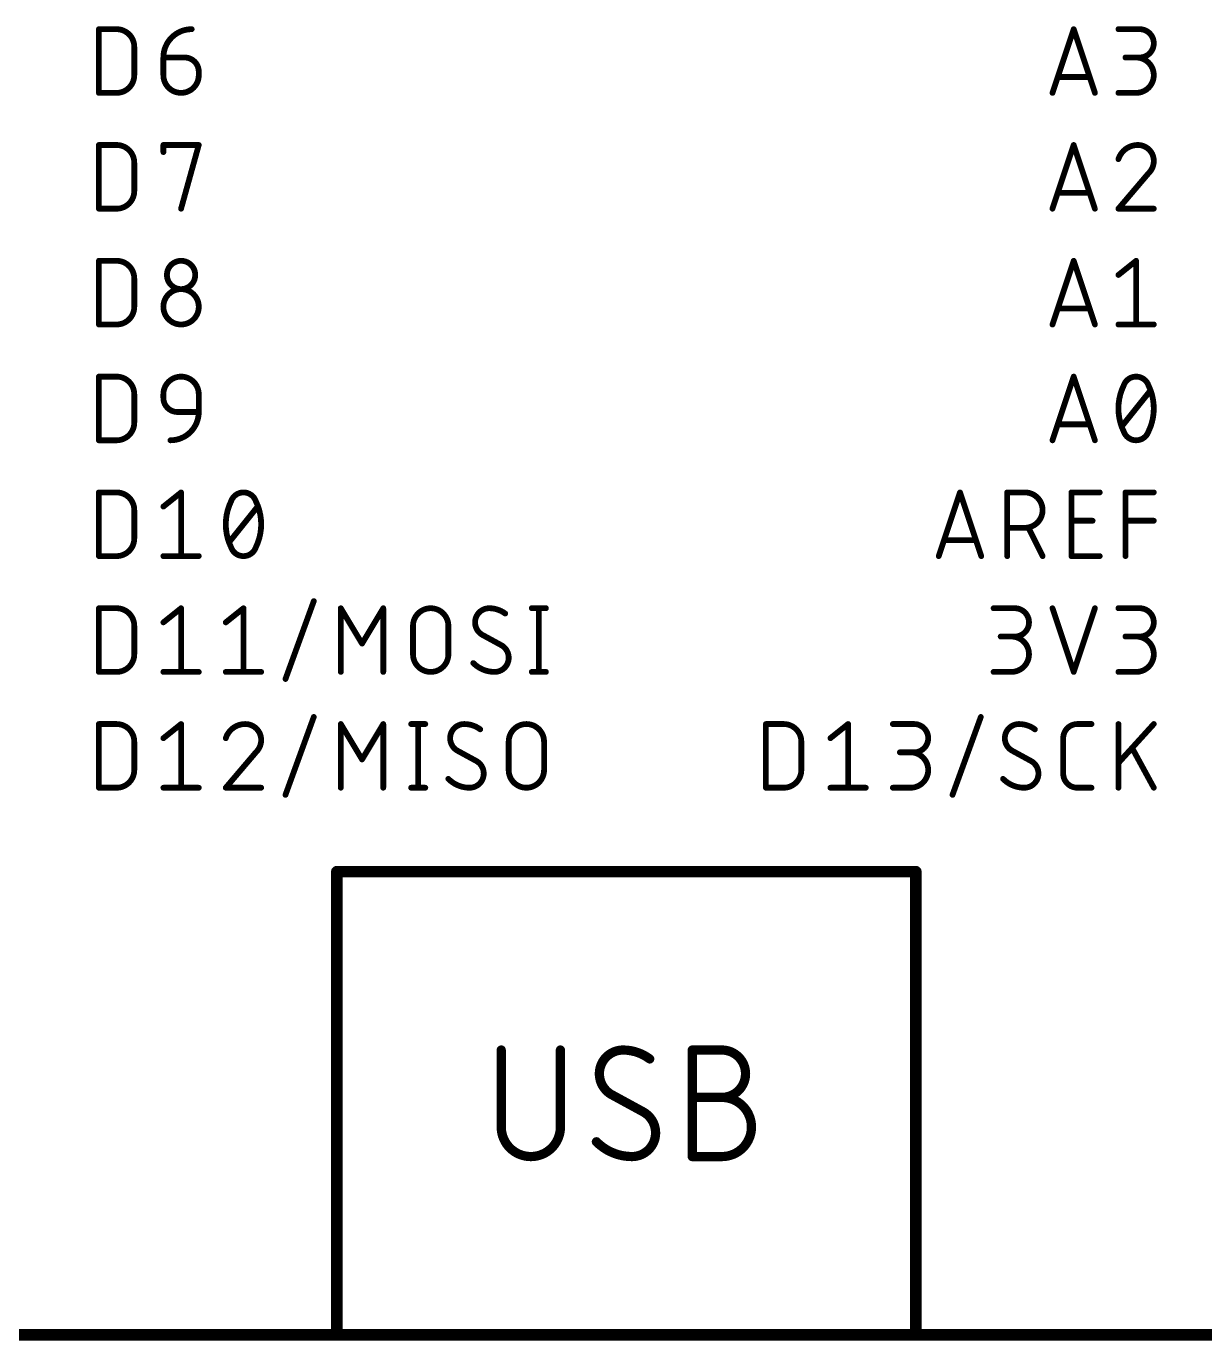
# Model space of a CAD drawing. Extents: x -56 to 205, y -3 to 177.
# Drawn here: x 54.15 to 80, y 35.43 to 64.26 of the extents above; entities that cross this region are included whole.
import ezdxf

# ---------------------------------------------------------------- set-up
doc = ezdxf.new("R2010")
doc.units = 0
doc.layers.add('94', color=14, linetype='CONTINUOUS')
doc.layers.add('95', color=250, linetype='CONTINUOUS')

msp = doc.modelspace()

# ---------------------------------------------------------------- linework, layer by layer
at = {"layer": '94'}
for points, const_width in [([(60.96, 35.56), (60.96, 45.72)], 0.254), ([(60.96, 45.72), (73.66, 45.72)], 0.254), ([(73.66, 45.72), (73.66, 35.56)], 0.254), ([(64.5656, 41.8084), (64.5656, 40.1207)], 0.2032), ([(65.8639, 40.1207), (65.8639, 41.8084)], 0.2032), ([(68.7561, 39.4716), (68.7561, 41.8084)], 0.2032), ([(68.7561, 41.8084), (69.4053, 41.8084)], 0.2032), ([(67.6921, 40.4453), (66.9781, 40.8347)], 0.2032), ([(68.7561, 40.7698), (69.4053, 40.7698)], 0.2032), ([(69.4053, 39.4716), (68.7561, 39.4716)], 0.2032), ([(60.96, 35.56), (53.34, 35.56)], 0.254), ([(73.66, 35.56), (60.96, 35.56)], 0.254), ([(81.28, 35.56), (73.66, 35.56)], 0.254)]:
    msp.add_lwpolyline(points, dxfattribs=dict(at, const_width=const_width))
for points, const_width in [([(61.0235, 45.72, 1), (60.8965, 45.72)], 0.127), ([(60.96, 45.7835, 1), (60.96, 45.6565)], 0.127), ([(73.7235, 45.72, 1), (73.5965, 45.72)], 0.127), ([(73.66, 45.6565, 1), (73.66, 45.7835)], 0.127), ([(64.6164, 41.8084, 1), (64.5148, 41.8084)], 0.1016), ([(65.9147, 41.8084, 1), (65.8131, 41.8084)], 0.1016), ([(67.2377, 41.8084, 0.4142), (66.7184, 41.2891)], 0.2032), ([(67.8219, 41.6137, 0.1623), (67.2377, 41.8084)], 0.2032), ([(67.2377, 41.8592, 1), (67.2377, 41.7576)], 0.1016), ([(67.2377, 41.7576, 1), (67.2377, 41.8592)], 0.1016), ([(68.8069, 41.8084, 1), (68.7053, 41.8084)], 0.1016), ([(68.7561, 41.8592, 1), (68.7561, 41.7576)], 0.1016), ([(69.4053, 40.7698, 1), (69.4053, 41.8084)], 0.2032), ([(69.4053, 41.8592, 1), (69.4053, 41.7576)], 0.1016), ([(69.4053, 41.7576, 1), (69.4053, 41.8592)], 0.1016), ([(67.7914, 41.573, 1), (67.8524, 41.6543)], 0.1016), ([(66.7184, 41.2891, 0.2656), (66.9781, 40.8347)], 0.2032), ([(66.7692, 41.2891, 1), (66.6676, 41.2891)], 0.1016), ([(66.6676, 41.2891, 1), (66.7692, 41.2891)], 0.1016), ([(67.0024, 40.8793, 1), (66.9537, 40.7901)], 0.1016), ([(66.9523, 40.791, 1), (67.0039, 40.8785)], 0.1016), ([(68.7561, 40.8206, 1), (68.7561, 40.719)], 0.1016), ([(69.4053, 39.4716, 1), (69.4053, 40.7698)], 0.2032), ([(69.4053, 40.8206, 1), (69.4053, 40.719)], 0.1016), ([(69.4053, 40.8206, 1), (69.4053, 40.719)], 0.1016), ([(69.4053, 40.719, 1), (69.4053, 40.8206)], 0.1016), ([(67.9517, 39.9909, 0.2656), (67.6921, 40.4453)], 0.2032), ([(67.7179, 40.489, 1), (67.6663, 40.4015)], 0.1016), ([(67.6678, 40.4007, 1), (67.7164, 40.4899)], 0.1016), ([(64.5656, 40.1207, 1), (65.8639, 40.1207)], 0.2032), ([(64.6164, 40.1207, 1), (64.5148, 40.1207)], 0.1016), ([(64.5148, 40.1207, 1), (64.6164, 40.1207)], 0.1016), ([(65.9147, 40.1207, 1), (65.8131, 40.1207)], 0.1016), ([(65.8131, 40.1207, 1), (65.9147, 40.1207)], 0.1016), ([(67.4324, 39.4716, 0.4142), (67.9517, 39.9909)], 0.2032), ([(68.0025, 39.9909, 1), (67.9009, 39.9909)], 0.1016), ([(66.6535, 39.7962, 0.2), (67.4324, 39.4716)], 0.2032), ([(66.6896, 39.8319, 1), (66.6174, 39.7604)], 0.1016), ([(67.9009, 39.9909, 1), (68.0025, 39.9909)], 0.1016), ([(67.4324, 39.5224, 1), (67.4324, 39.4208)], 0.1016), ([(67.4324, 39.4208, 1), (67.4324, 39.5224)], 0.1016), ([(68.7561, 39.5224, 1), (68.7561, 39.4208)], 0.1016), ([(68.7053, 39.4716, 1), (68.8069, 39.4716)], 0.1016), ([(69.4053, 39.5224, 1), (69.4053, 39.4208)], 0.1016), ([(69.4053, 39.4208, 1), (69.4053, 39.5224)], 0.1016), ([(60.96, 35.6235, 1), (60.96, 35.4965)], 0.127), ([(60.8965, 35.56, 1), (61.0235, 35.56)], 0.127), ([(60.96, 35.4965, 1), (60.96, 35.6235)], 0.127), ([(73.66, 35.6235, 1), (73.66, 35.4965)], 0.127), ([(73.5965, 35.56, 1), (73.7235, 35.56)], 0.127), ([(73.66, 35.4965, 1), (73.66, 35.6235)], 0.127)]:
    msp.add_lwpolyline(points, format="xyb", dxfattribs=dict(at, const_width=const_width))
at = {"layer": '95'}
for points, const_width in [([(55.7403, 64.2303, 1), (55.7403, 64.1668)], 0.0635), ([(55.7721, 64.1985, 1), (55.7086, 64.1985)], 0.0635), ([(56.1284, 64.2303, 1), (56.1284, 64.1668)], 0.0635), ([(56.5164, 63.8104, 0.4142), (56.1284, 64.1985)], 0.127), ([(56.1284, 64.1668, 1), (56.1284, 64.2303)], 0.0635), ([(57.7757, 64.1985, 0.4142), (57.1548, 63.5776)], 0.127), ([(57.7757, 64.1668, 1), (57.7757, 64.2302)], 0.0635), ([(77.1529, 64.2085, 1), (77.0927, 64.1885)], 0.0635), ([(77.1529, 64.1885, 1), (77.0927, 64.2085)], 0.0635), ([(78.1036, 64.2303, 1), (78.1036, 64.1668)], 0.0635), ([(78.5693, 64.2303, 1), (78.5693, 64.1668)], 0.0635), ([(78.5693, 63.5776, 1), (78.5693, 64.1985)], 0.127), ([(78.5693, 64.1668, 1), (78.5693, 64.2303)], 0.0635), ([(56.5482, 63.8104, 1), (56.4847, 63.8104)], 0.0635), ([(56.4847, 63.8104, 1), (56.5482, 63.8104)], 0.0635), ([(57.1865, 63.5776, 1), (57.123, 63.5776)], 0.0635), ([(57.123, 63.5776, 1), (57.1865, 63.5776)], 0.0635), ([(57.1548, 63.6094, 1), (57.1548, 63.5459)], 0.0635), ([(57.6204, 63.6094, 1), (57.6204, 63.5459)], 0.0635), ([(57.9309, 63.2672, 0.4142), (57.6204, 63.5776)], 0.127), ([(57.6204, 63.5459, 1), (57.6204, 63.6094)], 0.0635), ([(78.2588, 63.6094, 1), (78.2588, 63.5459)], 0.0635), ([(78.4916, 63.6094, 1), (78.4916, 63.5459)], 0.0635), ([(78.4916, 62.8015, 1), (78.4916, 63.5776)], 0.127), ([(78.5693, 63.6094, 1), (78.5693, 63.5459)], 0.0635), ([(78.5693, 63.5459, 1), (78.5693, 63.6094)], 0.0635), ([(56.1284, 62.8015, 0.4142), (56.5164, 63.1896)], 0.127), ([(56.5482, 63.1896, 1), (56.4847, 63.1896)], 0.0635), ([(56.4847, 63.1896, 1), (56.5482, 63.1896)], 0.0635), ([(57.1865, 63.1896, 1), (57.123, 63.1896)], 0.0635), ([(57.123, 63.1896, 1), (57.1865, 63.1896)], 0.0635), ([(57.1548, 63.1896, 1), (57.9309, 63.1896)], 0.127), ([(57.9626, 63.2672, 1), (57.8991, 63.2672)], 0.0635), ([(57.8991, 63.2672, 1), (57.9626, 63.2672)], 0.0635), ([(57.9626, 63.1896, 1), (57.8991, 63.1896)], 0.0635), ([(57.8991, 63.1896, 1), (57.9626, 63.1896)], 0.0635), ([(76.7735, 63.1825, 1), (76.7735, 63.119)], 0.0635), ([(77.472, 63.119, 1), (77.472, 63.1825)], 0.0635), ([(55.7403, 62.8333, 1), (55.7403, 62.7698)], 0.0635), ([(56.1284, 62.8332, 1), (56.1284, 62.7698)], 0.0635), ([(56.1284, 62.7698, 1), (56.1284, 62.8333)], 0.0635), ([(78.1036, 62.8333, 1), (78.1036, 62.7698)], 0.0635), ([(78.4916, 62.8333, 1), (78.4916, 62.7698)], 0.0635), ([(78.4916, 62.7698, 1), (78.4916, 62.8333)], 0.0635), ([(55.7086, 62.8015, 1), (55.7721, 62.8015)], 0.0635), ([(76.627, 62.8115, 1), (76.6872, 62.7915)], 0.0635), ([(77.5583, 62.7915, 1), (77.6186, 62.8115)], 0.0635), ([(55.7403, 61.6903, 1), (55.7403, 61.6268)], 0.0635), ([(55.7721, 61.6585, 1), (55.7086, 61.6585)], 0.0635), ([(56.1284, 61.6903, 1), (56.1284, 61.6268)], 0.0635), ([(56.5164, 61.2704, 0.4142), (56.1284, 61.6585)], 0.127), ([(56.1284, 61.6268, 1), (56.1284, 61.6903)], 0.0635), ([(57.1865, 61.6585, 1), (57.123, 61.6585)], 0.0635), ([(57.1548, 61.6903, 1), (57.1548, 61.6268)], 0.0635), ([(57.9615, 61.65, 1), (57.9003, 61.667)], 0.0635), ([(57.9309, 61.6268, 1), (57.9309, 61.6903)], 0.0635), ([(77.1529, 61.6685, 1), (77.0927, 61.6485)], 0.0635), ([(77.1529, 61.6485, 1), (77.0927, 61.6685)], 0.0635), ([(78.5305, 61.6585, 0.3252), (78.1036, 61.3481)], 0.127), ([(78.5305, 61.6903, 1), (78.5305, 61.6268)], 0.0635), ([(78.8797, 61.3093, 0.4142), (78.5305, 61.6585)], 0.127), ([(78.5305, 61.6268, 1), (78.5304, 61.6902)], 0.0635), ([(57.123, 61.5033, 1), (57.1865, 61.5033)], 0.0635), ([(56.5482, 61.2704, 1), (56.4847, 61.2704)], 0.0635), ([(56.4847, 61.2704, 1), (56.5482, 61.2704)], 0.0635), ([(78.0734, 61.3578, 1), (78.1338, 61.3383)], 0.0635), ([(78.7633, 61.0376, 0.2053), (78.8797, 61.3093)], 0.127), ([(78.8479, 61.3093, 1), (78.9115, 61.3093)], 0.0635), ([(78.9114, 61.3092, 1), (78.848, 61.3093)], 0.0635), ([(78.7414, 61.0606, 1), (78.7852, 61.0146)], 0.0635), ([(78.7875, 61.017, 1), (78.7391, 61.0582)], 0.0635), ([(56.1284, 60.2615, 0.4142), (56.5164, 60.6496)], 0.127), ([(56.5482, 60.6496, 1), (56.4847, 60.6496)], 0.0635), ([(56.4847, 60.6496, 1), (56.5482, 60.6496)], 0.0635), ([(76.7735, 60.6425, 1), (76.7735, 60.579)], 0.0635), ([(77.472, 60.579, 1), (77.472, 60.6425)], 0.0635), ([(55.7403, 60.2933, 1), (55.7403, 60.2298)], 0.0635), ([(55.7086, 60.2615, 1), (55.7721, 60.2615)], 0.0635), ([(56.1284, 60.2932, 1), (56.1284, 60.2298)], 0.0635), ([(56.1284, 60.2298, 1), (56.1284, 60.2933)], 0.0635), ([(57.5122, 60.27, 1), (57.5734, 60.253)], 0.0635), ([(76.627, 60.2715, 1), (76.6872, 60.2515)], 0.0635), ([(77.5583, 60.2515, 1), (77.6186, 60.2715)], 0.0635), ([(78.1036, 60.2933, 1), (78.1036, 60.2298)], 0.0635), ([(78.0794, 60.2821, 1), (78.1278, 60.2409)], 0.0635), ([(78.8797, 60.2298, 1), (78.8797, 60.2933)], 0.0635), ([(55.7403, 59.1503, 1), (55.7403, 59.0868)], 0.0635), ([(55.7721, 59.1185, 1), (55.7086, 59.1185)], 0.0635), ([(56.1284, 59.1503, 1), (56.1284, 59.0868)], 0.0635), ([(56.5164, 58.7304, 0.4142), (56.1284, 59.1185)], 0.127), ([(56.1284, 59.0868, 1), (56.1284, 59.1503)], 0.0635), ([(57.8533, 58.8081, 1), (57.2324, 58.8081)], 0.127), ([(77.1529, 59.1285, 1), (77.0927, 59.1085)], 0.0635), ([(77.1529, 59.1085, 1), (77.0927, 59.1285)], 0.0635), ([(78.5234, 59.1185, 1), (78.4599, 59.1185)], 0.0635), ([(78.5115, 59.0937, 1), (78.4718, 59.1433)], 0.0635), ([(57.2641, 58.8081, 1), (57.2006, 58.8081)], 0.0635), ([(57.2006, 58.8081, 1), (57.2641, 58.8081)], 0.0635), ([(57.2324, 58.8081, 1), (57.8533, 58.8081)], 0.127), ([(57.885, 58.8081, 1), (57.8215, 58.8081)], 0.0635), ([(57.8215, 58.8081, 1), (57.885, 58.8081)], 0.0635), ([(78.0838, 58.8328, 1), (78.1234, 58.7833)], 0.0635), ([(56.5482, 58.7304, 1), (56.4847, 58.7304)], 0.0635), ([(56.4847, 58.7304, 1), (56.5482, 58.7304)], 0.0635), ([(57.9309, 58.1096, 1), (57.1548, 58.1096)], 0.127), ([(56.1284, 57.7215, 0.4142), (56.5164, 58.1096)], 0.127), ([(56.5482, 58.1096, 1), (56.4847, 58.1096)], 0.0635), ([(56.4847, 58.1096, 1), (56.5482, 58.1096)], 0.0635), ([(57.1865, 58.1096, 1), (57.123, 58.1096)], 0.0635), ([(57.123, 58.1096, 1), (57.1865, 58.1096)], 0.0635), ([(57.1548, 58.1096, 1), (57.9309, 58.1096)], 0.127), ([(57.9626, 58.1096, 1), (57.8991, 58.1096)], 0.0635), ([(57.8991, 58.1096, 1), (57.9626, 58.1096)], 0.0635), ([(76.7735, 58.1025, 1), (76.7735, 58.039)], 0.0635), ([(77.472, 58.039, 1), (77.472, 58.1025)], 0.0635), ([(55.7403, 57.7533, 1), (55.7403, 57.6898)], 0.0635), ([(55.7086, 57.7215, 1), (55.7721, 57.7215)], 0.0635), ([(56.1284, 57.7532, 1), (56.1284, 57.6898)], 0.0635), ([(56.1284, 57.6898, 1), (56.1284, 57.7533)], 0.0635), ([(76.627, 57.7315, 1), (76.6872, 57.7115)], 0.0635), ([(77.5583, 57.7115, 1), (77.6186, 57.7315)], 0.0635), ([(78.1036, 57.7533, 1), (78.1036, 57.6898)], 0.0635), ([(78.4599, 57.7215, 1), (78.5234, 57.7215)], 0.0635), ([(78.8797, 57.6898, 1), (78.8797, 57.7533)], 0.0635), ([(55.7403, 56.6103, 1), (55.7403, 56.5468)], 0.0635), ([(55.7721, 56.5785, 1), (55.7086, 56.5785)], 0.0635), ([(56.1284, 56.6103, 1), (56.1284, 56.5468)], 0.0635), ([(56.5164, 56.1904, 0.4142), (56.1284, 56.5785)], 0.127), ([(56.1284, 56.5468, 1), (56.1284, 56.6103)], 0.0635), ([(57.9309, 56.1904, 1), (57.1548, 56.1904)], 0.127), ([(77.1529, 56.5885, 1), (77.0927, 56.5685)], 0.0635), ([(77.1529, 56.5685, 1), (77.0927, 56.5885)], 0.0635), ([(78.4916, 56.5785, 0.3205), (78.22, 56.3845)], 0.127), ([(78.7633, 56.3845, 0.3205), (78.4916, 56.5785)], 0.127), ([(78.4916, 56.6102, 1), (78.4916, 56.5468)], 0.0635), ([(78.4916, 56.5468, 1), (78.4916, 56.6103)], 0.0635), ([(56.5482, 56.1904, 1), (56.4847, 56.1904)], 0.0635), ([(56.4847, 56.1904, 1), (56.5482, 56.1904)], 0.0635), ([(57.1865, 56.1904, 1), (57.123, 56.1904)], 0.0635), ([(57.123, 56.1904, 1), (57.1865, 56.1904)], 0.0635), ([(57.9626, 56.1904, 1), (57.8991, 56.1904)], 0.0635), ([(57.8991, 56.1904, 1), (57.9626, 56.1904)], 0.0635), ([(78.22, 56.3845, 0.1139), (78.1036, 55.88)], 0.127), ([(78.19, 56.3948, 1), (78.25, 56.3742)], 0.0635), ([(78.2485, 56.3706, 1), (78.1915, 56.3984)], 0.0635), ([(78.7918, 56.3984, 1), (78.7347, 56.3706)], 0.0635), ([(78.8797, 55.88, 0.1139), (78.7633, 56.3845)], 0.127), ([(78.7333, 56.3742, 1), (78.7933, 56.3948)], 0.0635), ([(78.8269, 56.2482, 1), (78.7773, 56.2879)], 0.0635), ([(57.1865, 56.1128, 1), (57.123, 56.1128)], 0.0635), ([(57.123, 56.1128, 1), (57.1865, 56.1128)], 0.0635), ([(57.1548, 56.1128, 0.4142), (57.4652, 55.8024)], 0.127), ([(78.1353, 55.88, 1), (78.0718, 55.88)], 0.0635), ([(78.1036, 55.88, 0.1139), (78.22, 55.3755)], 0.127), ([(78.7633, 55.3755, 0.1139), (78.8797, 55.88)], 0.127), ([(78.9115, 55.88, 1), (78.8479, 55.88)], 0.0635), ([(57.31, 55.1815, 0.4142), (57.9309, 55.8024)], 0.127), ([(57.4652, 55.8341, 1), (57.4652, 55.7706)], 0.0635), ([(57.4652, 55.7706, 1), (57.4652, 55.8341)], 0.0635), ([(57.9626, 55.8024, 1), (57.8991, 55.8024)], 0.0635), ([(57.8991, 55.8024, 1), (57.9626, 55.8024)], 0.0635), ([(57.9309, 55.7706, 1), (57.9309, 55.8341)], 0.0635), ([(78.0718, 55.88, 1), (78.1353, 55.88)], 0.0635), ([(78.848, 55.88, 1), (78.9114, 55.88)], 0.0635), ([(56.1284, 55.1815, 0.4142), (56.5164, 55.5696)], 0.127), ([(56.5482, 55.5696, 1), (56.4847, 55.5696)], 0.0635), ([(56.4847, 55.5696, 1), (56.5482, 55.5696)], 0.0635), ([(76.7735, 55.5625, 1), (76.7735, 55.499)], 0.0635), ([(77.472, 55.499, 1), (77.472, 55.5625)], 0.0635), ([(78.1564, 55.5118, 1), (78.206, 55.4721)], 0.0635), ([(78.22, 55.3755, 0.3205), (78.4916, 55.1815)], 0.127), ([(78.25, 55.3858, 1), (78.19, 55.3652)], 0.0635), ([(78.1915, 55.3616, 1), (78.2485, 55.3894)], 0.0635), ([(78.4916, 55.1815, 0.3205), (78.7633, 55.3755)], 0.127), ([(78.7347, 55.3894, 1), (78.7918, 55.3616)], 0.0635), ([(78.7933, 55.3652, 1), (78.7333, 55.3858)], 0.0635), ([(55.7403, 55.2133, 1), (55.7403, 55.1497)], 0.0635), ([(55.7086, 55.1815, 1), (55.7721, 55.1815)], 0.0635), ([(56.1284, 55.2132, 1), (56.1284, 55.1498)], 0.0635), ([(56.1284, 55.1497, 1), (56.1284, 55.2133)], 0.0635), ([(57.31, 55.2133, 1), (57.31, 55.1497)], 0.0635), ([(76.627, 55.1915, 1), (76.6872, 55.1715)], 0.0635), ([(77.5583, 55.1715, 1), (77.6186, 55.1915)], 0.0635), ([(78.4916, 55.2132, 1), (78.4916, 55.1498)], 0.0635), ([(78.4916, 55.1498, 1), (78.4916, 55.2132)], 0.0635), ([(55.7403, 54.0703, 1), (55.7403, 54.0067)], 0.0635), ([(55.7721, 54.0385, 1), (55.7086, 54.0385)], 0.0635), ([(56.1284, 54.0703, 1), (56.1284, 54.0067)], 0.0635), ([(56.5164, 53.6504, 0.4142), (56.1284, 54.0385)], 0.127), ([(56.1284, 54.0067, 1), (56.1284, 54.0703)], 0.0635), ([(57.5746, 54.0385, 1), (57.5111, 54.0385)], 0.0635), ([(57.5627, 54.0137, 1), (57.523, 54.0633)], 0.0635), ([(58.9117, 54.0385, 0.3205), (58.6401, 53.8445)], 0.127), ([(59.1833, 53.8445, 0.3205), (58.9117, 54.0385)], 0.127), ([(58.9117, 54.0702, 1), (58.9117, 54.0068)], 0.0635), ([(58.9117, 54.0068, 1), (58.9117, 54.0702)], 0.0635), ([(74.6589, 54.0485, 1), (74.5987, 54.0285)], 0.0635), ([(74.6589, 54.0285, 1), (74.5987, 54.0485)], 0.0635), ([(75.6642, 54.0703, 1), (75.6642, 54.0067)], 0.0635), ([(75.6959, 54.0385, 1), (75.6324, 54.0385)], 0.0635), ([(76.0522, 54.0703, 1), (76.0522, 54.0067)], 0.0635), ([(76.0522, 53.2624, 1), (76.0522, 54.0385)], 0.127), ([(76.0522, 54.0067, 1), (76.0522, 54.0703)], 0.0635), ([(77.0725, 54.0703, 1), (77.0725, 54.0067)], 0.0635), ([(77.1042, 54.0385, 1), (77.0407, 54.0385)], 0.0635), ([(77.6934, 54.0067, 1), (77.6934, 54.0703)], 0.0635), ([(78.2588, 54.0703, 1), (78.2588, 54.0067)], 0.0635), ([(78.2906, 54.0385, 1), (78.2271, 54.0385)], 0.0635), ([(78.8797, 54.0067, 1), (78.8797, 54.0703)], 0.0635), ([(56.5482, 53.6504, 1), (56.4847, 53.6504)], 0.0635), ([(56.4847, 53.6504, 1), (56.5482, 53.6504)], 0.0635), ([(57.1349, 53.7528, 1), (57.1746, 53.7033)], 0.0635), ([(58.6401, 53.8445, 0.1139), (58.5236, 53.34)], 0.127), ([(58.61, 53.8548, 1), (58.6701, 53.8342)], 0.0635), ([(58.6686, 53.8306, 1), (58.6115, 53.8584)], 0.0635), ([(59.2997, 53.34, 0.1139), (59.1833, 53.8445)], 0.127), ([(59.2119, 53.8584, 1), (59.1548, 53.8306)], 0.0635), ([(59.1533, 53.8342, 1), (59.2134, 53.8548)], 0.0635), ([(59.2469, 53.7082, 1), (59.1973, 53.7479)], 0.0635), ([(58.5236, 53.34, 0.1139), (58.6401, 52.8355)], 0.127), ([(58.5554, 53.34, 1), (58.4919, 53.34)], 0.0635), ([(58.4919, 53.34, 1), (58.5554, 53.34)], 0.0635), ([(59.1833, 52.8355, 0.1139), (59.2997, 53.34)], 0.127), ([(59.3315, 53.34, 1), (59.268, 53.34)], 0.0635), ([(59.268, 53.34, 1), (59.3315, 53.34)], 0.0635), ([(77.0725, 53.4494, 1), (77.0725, 53.3859)], 0.0635), ([(77.5381, 53.3859, 1), (77.5381, 53.4494)], 0.0635), ([(78.2588, 53.4494, 1), (78.2588, 53.3859)], 0.0635), ([(78.8797, 53.3859, 1), (78.8797, 53.4494)], 0.0635), ([(56.1284, 52.6415, 0.4142), (56.5164, 53.0296)], 0.127), ([(56.5482, 53.0296, 1), (56.4847, 53.0296)], 0.0635), ([(56.4847, 53.0296, 1), (56.5482, 53.0296)], 0.0635), ([(74.2796, 53.0225, 1), (74.2796, 52.959)], 0.0635), ([(74.9781, 52.959, 1), (74.9781, 53.0225)], 0.0635), ([(75.6642, 53.2941, 1), (75.6642, 53.2306)], 0.0635), ([(76.0522, 53.2941, 1), (76.0522, 53.2306)], 0.0635), ([(76.0522, 53.2306, 1), (76.0522, 53.2941)], 0.0635), ([(76.1582, 53.2766, 1), (76.1014, 53.2482)], 0.0635), ([(58.5765, 52.9718, 1), (58.626, 52.9321)], 0.0635), ([(58.6701, 52.8458, 1), (58.61, 52.8252)], 0.0635), ([(58.6401, 52.8355, 0.3205), (58.9117, 52.6415)], 0.127), ([(58.6115, 52.8216, 1), (58.6686, 52.8494)], 0.0635), ([(58.9117, 52.6415, 0.3205), (59.1833, 52.8355)], 0.127), ([(59.1548, 52.8494, 1), (59.2119, 52.8216)], 0.0635), ([(59.2134, 52.8252, 1), (59.1533, 52.8458)], 0.0635), ([(55.7403, 52.6733, 1), (55.7403, 52.6097)], 0.0635), ([(55.7086, 52.6415, 1), (55.7721, 52.6415)], 0.0635), ([(56.1284, 52.6732, 1), (56.1284, 52.6098)], 0.0635), ([(56.1284, 52.6097, 1), (56.1284, 52.6733)], 0.0635), ([(57.1548, 52.6733, 1), (57.1548, 52.6097)], 0.0635), ([(57.5111, 52.6415, 1), (57.5746, 52.6415)], 0.0635), ([(57.9309, 52.6097, 1), (57.9309, 52.6733)], 0.0635), ([(58.9117, 52.6732, 1), (58.9117, 52.6098)], 0.0635), ([(58.9117, 52.6098, 1), (58.9117, 52.6732)], 0.0635), ([(74.133, 52.6515, 1), (74.1933, 52.6315)], 0.0635), ([(75.0644, 52.6315, 1), (75.1246, 52.6515)], 0.0635), ([(75.6324, 52.6415, 1), (75.6959, 52.6415)], 0.0635), ([(76.4119, 52.6273, 1), (76.4687, 52.6557)], 0.0635), ([(77.0725, 52.6733, 1), (77.0725, 52.6097)], 0.0635), ([(77.0407, 52.6415, 1), (77.1042, 52.6415)], 0.0635), ([(77.6934, 52.6097, 1), (77.6934, 52.6733)], 0.0635), ([(78.2271, 52.6415, 1), (78.2906, 52.6415)], 0.0635), ([(60.4839, 51.6429, 1), (60.4243, 51.6646)], 0.0635), ([(55.7403, 51.5303, 1), (55.7403, 51.4667)], 0.0635), ([(55.7721, 51.4985, 1), (55.7086, 51.4985)], 0.0635), ([(56.1284, 51.5303, 1), (56.1284, 51.4667)], 0.0635), ([(56.5164, 51.1104, 0.4142), (56.1284, 51.4985)], 0.127), ([(56.1284, 51.4667, 1), (56.1284, 51.5303)], 0.0635), ([(57.5746, 51.4985, 1), (57.5111, 51.4985)], 0.0635), ([(57.5627, 51.4737, 1), (57.523, 51.5233)], 0.0635), ([(58.9434, 51.4985, 1), (58.8799, 51.4985)], 0.0635), ([(58.9315, 51.4737, 1), (58.8919, 51.5233)], 0.0635), ([(61.0786, 51.4985, 1), (61.0151, 51.4985)], 0.0635), ([(61.0741, 51.5148, 1), (61.0196, 51.4822)], 0.0635), ([(62.0099, 51.4985, 1), (61.9464, 51.4985)], 0.0635), ([(62.0054, 51.4822, 1), (61.9509, 51.5148)], 0.0635), ([(63.4063, 51.1104, 1), (62.6302, 51.1104)], 0.127), ([(64.3027, 51.4985, 0.4142), (63.9922, 51.1881)], 0.127), ([(64.6519, 51.3821, 0.1623), (64.3027, 51.4985)], 0.127), ([(64.3027, 51.5302, 1), (64.3027, 51.4668)], 0.0635), ([(64.3027, 51.4667, 1), (64.3027, 51.5302)], 0.0635), ([(64.6329, 51.3567, 1), (64.671, 51.4075)], 0.0635), ([(65.2357, 51.5303, 1), (65.2357, 51.4667)], 0.0635), ([(65.4227, 51.4985, 1), (65.3592, 51.4985)], 0.0635), ([(65.5461, 51.4667, 1), (65.5461, 51.5303)], 0.0635), ([(75.3659, 51.5303, 1), (75.3659, 51.4667)], 0.0635), ([(75.8316, 50.8776, 1), (75.8316, 51.4985)], 0.127), ([(75.8316, 51.5303, 1), (75.8316, 51.4667)], 0.0635), ([(75.8316, 51.4667, 1), (75.8316, 51.5303)], 0.0635), ([(76.6872, 51.5085, 1), (76.627, 51.4885)], 0.0635), ([(77.6186, 51.4885, 1), (77.5583, 51.5085)], 0.0635), ([(78.1036, 51.5303, 1), (78.1036, 51.4667)], 0.0635), ([(78.5693, 51.5303, 1), (78.5693, 51.4667)], 0.0635), ([(78.5693, 50.8776, 1), (78.5693, 51.4985)], 0.127), ([(78.5693, 51.4667, 1), (78.5693, 51.5303)], 0.0635), ([(56.5482, 51.1104, 1), (56.4847, 51.1104)], 0.0635), ([(56.4847, 51.1104, 1), (56.5482, 51.1104)], 0.0635), ([(57.1349, 51.2128, 1), (57.1746, 51.1633)], 0.0635), ([(58.5038, 51.2128, 1), (58.5435, 51.1633)], 0.0635), ([(62.6619, 51.1104, 1), (62.5984, 51.1104)], 0.0635), ([(62.5984, 51.1104, 1), (62.6619, 51.1104)], 0.0635), ([(63.3745, 51.1104, 1), (63.4381, 51.1104)], 0.0635), ([(63.4381, 51.1104, 1), (63.3746, 51.1104)], 0.0635), ([(63.9922, 51.1881, 0.2656), (64.1474, 50.9164)], 0.127), ([(64.024, 51.1881, 1), (63.9605, 51.1881)], 0.0635), ([(63.9605, 51.1881, 1), (64.024, 51.1881)], 0.0635), ([(61.4853, 50.7387, 1), (61.5397, 50.7061)], 0.0635), ([(61.4853, 50.7061, 1), (61.5397, 50.7387)], 0.0635), ([(64.1626, 50.9443, 1), (64.1322, 50.8885)], 0.0635), ([(64.1313, 50.8891, 1), (64.1636, 50.9438)], 0.0635), ([(64.7295, 50.4119, 0.2656), (64.5743, 50.6836)], 0.127), ([(64.5904, 50.7109, 1), (64.5582, 50.6562)], 0.0635), ([(64.5591, 50.6557, 1), (64.5895, 50.7115)], 0.0635), ([(75.5211, 50.9094, 1), (75.5211, 50.8459)], 0.0635), ([(75.7539, 50.9094, 1), (75.7539, 50.8459)], 0.0635), ([(75.7539, 50.1015, 1), (75.7539, 50.8776)], 0.127), ([(75.8316, 50.9094, 1), (75.8316, 50.8459)], 0.0635), ([(75.8316, 50.8459, 1), (75.8316, 50.9094)], 0.0635), ([(78.2588, 50.9094, 1), (78.2588, 50.8459)], 0.0635), ([(78.4916, 50.9094, 1), (78.4916, 50.8459)], 0.0635), ([(78.4916, 50.1015, 1), (78.4916, 50.8776)], 0.127), ([(78.5693, 50.9094, 1), (78.5693, 50.8459)], 0.0635), ([(78.5693, 50.8459, 1), (78.5693, 50.9094)], 0.0635), ([(56.1284, 50.1015, 0.4142), (56.5164, 50.4896)], 0.127), ([(56.5482, 50.4896, 1), (56.4847, 50.4896)], 0.0635), ([(56.4847, 50.4896, 1), (56.5482, 50.4896)], 0.0635), ([(62.6619, 50.4896, 1), (62.5984, 50.4896)], 0.0635), ([(62.5984, 50.4896, 1), (62.6619, 50.4896)], 0.0635), ([(62.6302, 50.4896, 1), (63.4063, 50.4896)], 0.127), ([(63.4381, 50.4896, 1), (63.3746, 50.4896)], 0.0635), ([(63.3746, 50.4896, 1), (63.4381, 50.4896)], 0.0635), ([(64.4191, 50.1015, 0.4142), (64.7295, 50.4119)], 0.127), ([(64.7613, 50.4119, 1), (64.6978, 50.4119)], 0.0635), ([(55.7403, 50.1333, 1), (55.7403, 50.0697)], 0.0635), ([(56.1284, 50.1332, 1), (56.1284, 50.0698)], 0.0635), ([(56.1284, 50.0697, 1), (56.1284, 50.1333)], 0.0635), ([(57.1548, 50.1333, 1), (57.1548, 50.0697)], 0.0635), ([(57.9309, 50.0697, 1), (57.9309, 50.1333)], 0.0635), ([(58.5236, 50.1333, 1), (58.5236, 50.0697)], 0.0635), ([(59.2997, 50.0697, 1), (59.2997, 50.1333)], 0.0635), ([(63.9534, 50.2955, 0.2), (64.4191, 50.1015)], 0.127), ([(63.976, 50.3179, 1), (63.9309, 50.2732)], 0.0635), ([(64.4191, 50.1333, 1), (64.4191, 50.0697)], 0.0635), ([(64.4191, 50.0698, 1), (64.4191, 50.1332)], 0.0635), ([(64.6978, 50.4119, 1), (64.7613, 50.4119)], 0.0635), ([(65.2357, 50.1333, 1), (65.2357, 50.0697)], 0.0635), ([(65.5461, 50.0697, 1), (65.5461, 50.1333)], 0.0635), ([(75.3659, 50.1333, 1), (75.3659, 50.0697)], 0.0635), ([(75.7539, 50.1333, 1), (75.7539, 50.0697)], 0.0635), ([(75.7539, 50.0697, 1), (75.7539, 50.1333)], 0.0635), ([(78.1036, 50.1333, 1), (78.1036, 50.0697)], 0.0635), ([(78.4916, 50.1333, 1), (78.4916, 50.0697)], 0.0635), ([(78.4916, 50.0697, 1), (78.4916, 50.1333)], 0.0635), ([(55.7086, 50.1015, 1), (55.7721, 50.1015)], 0.0635), ([(57.5111, 50.1015, 1), (57.5746, 50.1015)], 0.0635), ([(58.8799, 50.1015, 1), (58.9434, 50.1015)], 0.0635), ([(59.8034, 49.9571, 1), (59.8631, 49.9354)], 0.0635), ([(61.0151, 50.1015, 1), (61.0786, 50.1015)], 0.0635), ([(61.9464, 50.1015, 1), (62.0099, 50.1015)], 0.0635), ([(65.3592, 50.1015, 1), (65.4227, 50.1015)], 0.0635), ([(77.0927, 50.1115, 1), (77.1529, 50.0915)], 0.0635), ([(77.0927, 50.0915, 1), (77.1529, 50.1115)], 0.0635), ([(55.7403, 48.9903, 1), (55.7403, 48.9267)], 0.0635), ([(55.7721, 48.9585, 1), (55.7086, 48.9585)], 0.0635), ([(56.1284, 48.9903, 1), (56.1284, 48.9267)], 0.0635), ([(56.5164, 48.5704, 0.4142), (56.1284, 48.9585)], 0.127), ([(56.1284, 48.9267, 1), (56.1284, 48.9903)], 0.0635), ([(57.5746, 48.9585, 1), (57.5111, 48.9585)], 0.0635), ([(57.5627, 48.9337, 1), (57.523, 48.9833)], 0.0635), ([(58.9505, 48.9585, 0.3252), (58.5236, 48.6481)], 0.127), ([(58.9505, 48.9903, 1), (58.9505, 48.9267)], 0.0635), ([(59.2997, 48.6093, 0.4142), (58.9505, 48.9585)], 0.127), ([(58.9505, 48.9268, 1), (58.9505, 48.9902)], 0.0635), ([(60.4839, 49.1029, 1), (60.4243, 49.1246)], 0.0635), ([(61.0786, 48.9585, 1), (61.0151, 48.9585)], 0.0635), ([(61.0741, 48.9748, 1), (61.0196, 48.9422)], 0.0635), ([(62.0099, 48.9585, 1), (61.9464, 48.9585)], 0.0635), ([(62.0054, 48.9422, 1), (61.9509, 48.9748)], 0.0635), ([(62.5893, 48.9903, 1), (62.5893, 48.9267)], 0.0635), ([(62.7762, 48.9585, 1), (62.7127, 48.9585)], 0.0635), ([(62.8997, 48.9267, 1), (62.8997, 48.9903)], 0.0635), ([(63.7551, 48.9585, 0.4142), (63.4447, 48.6481)], 0.127), ([(64.1044, 48.8421, 0.1623), (63.7551, 48.9585)], 0.127), ([(63.7551, 48.9902, 1), (63.7551, 48.9268)], 0.0635), ([(63.7551, 48.9267, 1), (63.7551, 48.9902)], 0.0635), ([(65.5052, 48.5704, 1), (64.7291, 48.5704)], 0.127), ([(70.3719, 48.9903, 1), (70.3719, 48.9267)], 0.0635), ([(70.4036, 48.9585, 1), (70.3401, 48.9585)], 0.0635), ([(70.76, 48.9903, 1), (70.76, 48.9267)], 0.0635), ([(71.148, 48.5704, 0.4142), (70.76, 48.9585)], 0.127), ([(70.76, 48.9267, 1), (70.76, 48.9903)], 0.0635), ([(72.2062, 48.9585, 1), (72.1427, 48.9585)], 0.0635), ([(72.1943, 48.9337, 1), (72.1546, 48.9833)], 0.0635), ([(73.1552, 48.9903, 1), (73.1552, 48.9267)], 0.0635), ([(73.6209, 48.9903, 1), (73.6209, 48.9267)], 0.0635), ([(73.6209, 48.3376, 1), (73.6209, 48.9585)], 0.127), ([(73.6209, 48.9267, 1), (73.6209, 48.9903)], 0.0635), ([(75.1155, 49.1029, 1), (75.0559, 49.1246)], 0.0635), ([(75.9228, 48.9585, 0.4142), (75.6123, 48.6481)], 0.127), ([(76.272, 48.8421, 0.1623), (75.9228, 48.9585)], 0.127), ([(75.9228, 48.9902, 1), (75.9228, 48.9268)], 0.0635), ([(75.9228, 48.9267, 1), (75.9228, 48.9902)], 0.0635), ([(77.2032, 48.9585, 0.4142), (76.8928, 48.6481)], 0.127), ([(77.2032, 48.9903, 1), (77.2032, 48.9267)], 0.0635), ([(77.2032, 48.9268, 1), (77.2032, 48.9902)], 0.0635), ([(77.5136, 48.9267, 1), (77.5136, 48.9903)], 0.0635), ([(78.1353, 48.9585, 1), (78.0718, 48.9585)], 0.0635), ([(78.9032, 48.9371, 1), (78.8562, 48.9799)], 0.0635), ([(64.0853, 48.8167, 1), (64.1234, 48.8675)], 0.0635), ([(76.253, 48.8167, 1), (76.2911, 48.8675)], 0.0635), ([(56.5482, 48.5704, 1), (56.4847, 48.5704)], 0.0635), ([(56.4847, 48.5704, 1), (56.5482, 48.5704)], 0.0635), ([(57.1349, 48.6728, 1), (57.1746, 48.6233)], 0.0635), ([(58.4934, 48.6578, 1), (58.5538, 48.6383)], 0.0635), ([(59.1833, 48.3376, 0.2053), (59.2997, 48.6093)], 0.127), ([(59.3315, 48.6092, 1), (59.268, 48.6093)], 0.0635), ([(59.268, 48.6093, 1), (59.3315, 48.6093)], 0.0635), ([(63.4764, 48.6481, 1), (63.4129, 48.6481)], 0.0635), ([(63.4129, 48.6481, 1), (63.4764, 48.6481)], 0.0635), ([(63.4447, 48.6481, 0.2656), (63.5999, 48.3764)], 0.127), ([(63.6151, 48.4043, 1), (63.5847, 48.3485)], 0.0635), ([(63.5838, 48.3491, 1), (63.616, 48.4038)], 0.0635), ([(64.7609, 48.5704, 1), (64.6974, 48.5704)], 0.0635), ([(64.6974, 48.5704, 1), (64.7609, 48.5704)], 0.0635), ([(65.537, 48.5704, 1), (65.4735, 48.5704)], 0.0635), ([(65.4735, 48.5704, 1), (65.537, 48.5704)], 0.0635), ([(71.1798, 48.5704, 1), (71.1163, 48.5704)], 0.0635), ([(71.1163, 48.5704, 1), (71.1798, 48.5704)], 0.0635), ([(71.7665, 48.6728, 1), (71.8062, 48.6233)], 0.0635), ([(75.6123, 48.6481, 0.2656), (75.7676, 48.3764)], 0.127), ([(75.6441, 48.6481, 1), (75.5806, 48.6481)], 0.0635), ([(75.5806, 48.6481, 1), (75.6441, 48.6481)], 0.0635), ([(75.7828, 48.4043, 1), (75.7524, 48.3485)], 0.0635), ([(75.7514, 48.3491, 1), (75.7837, 48.4038)], 0.0635), ([(76.9245, 48.6481, 1), (76.861, 48.6481)], 0.0635), ([(76.861, 48.6481, 1), (76.9245, 48.6481)], 0.0635), ([(78.4419, 48.4304, 1), (78.3862, 48.4)], 0.0635), ([(59.1614, 48.3606, 1), (59.2052, 48.3146)], 0.0635), ([(59.2075, 48.317, 1), (59.1591, 48.3582)], 0.0635), ([(61.4853, 48.1987, 1), (61.5397, 48.1661)], 0.0635), ([(61.4853, 48.1661, 1), (61.5397, 48.1987)], 0.0635), ([(64.0429, 48.1709, 1), (64.0106, 48.1162)], 0.0635), ([(64.182, 47.8719, 0.2656), (64.0268, 48.1436)], 0.127), ([(64.0116, 48.1157, 1), (64.042, 48.1715)], 0.0635), ([(73.3105, 48.3694, 1), (73.3105, 48.3059)], 0.0635), ([(73.5433, 48.3694, 1), (73.5433, 48.3059)], 0.0635), ([(73.5433, 47.5615, 1), (73.5433, 48.3376)], 0.127), ([(73.6209, 48.3694, 1), (73.6209, 48.3059)], 0.0635), ([(73.6209, 48.3059, 1), (73.6209, 48.3694)], 0.0635), ([(76.3496, 47.8719, 0.2656), (76.1944, 48.1436)], 0.127), ([(76.2105, 48.1709, 1), (76.1783, 48.1162)], 0.0635), ([(76.1792, 48.1157, 1), (76.2096, 48.1715)], 0.0635), ([(78.0801, 48.1261, 1), (78.1271, 48.0834)], 0.0635), ([(56.1284, 47.5615, 0.4142), (56.5164, 47.9496)], 0.127), ([(56.5482, 47.9496, 1), (56.4847, 47.9496)], 0.0635), ([(56.4847, 47.9496, 1), (56.5482, 47.9496)], 0.0635), ([(63.8715, 47.5615, 0.4142), (64.182, 47.8719)], 0.127), ([(64.2137, 47.8719, 1), (64.1502, 47.8719)], 0.0635), ([(64.1502, 47.8719, 1), (64.2137, 47.8719)], 0.0635), ([(64.7291, 47.9496, 1), (65.5052, 47.9496)], 0.127), ([(64.7609, 47.9496, 1), (64.6974, 47.9496)], 0.0635), ([(64.6974, 47.9496, 1), (64.7609, 47.9496)], 0.0635), ([(65.537, 47.9496, 1), (65.4735, 47.9496)], 0.0635), ([(65.4735, 47.9496, 1), (65.537, 47.9496)], 0.0635), ([(70.76, 47.5615, 0.4142), (71.148, 47.9496)], 0.127), ([(71.1798, 47.9496, 1), (71.1163, 47.9496)], 0.0635), ([(71.1163, 47.9496, 1), (71.1798, 47.9496)], 0.0635), ([(76.0392, 47.5615, 0.4142), (76.3496, 47.8719)], 0.127), ([(76.3814, 47.8719, 1), (76.3179, 47.8719)], 0.0635), ([(76.3179, 47.8719, 1), (76.3814, 47.8719)], 0.0635), ([(76.8928, 47.8719, 0.4142), (77.2032, 47.5615)], 0.127), ([(76.9245, 47.8719, 1), (76.861, 47.8719)], 0.0635), ([(76.861, 47.8719, 1), (76.9245, 47.8719)], 0.0635), ([(55.7403, 47.5933, 1), (55.7403, 47.5297)], 0.0635), ([(55.7086, 47.5615, 1), (55.7721, 47.5615)], 0.0635), ([(56.1284, 47.5932, 1), (56.1284, 47.5298)], 0.0635), ([(56.1284, 47.5297, 1), (56.1284, 47.5933)], 0.0635), ([(57.1548, 47.5933, 1), (57.1548, 47.5297)], 0.0635), ([(57.5111, 47.5615, 1), (57.5746, 47.5615)], 0.0635), ([(57.9309, 47.5297, 1), (57.9309, 47.5933)], 0.0635), ([(58.5236, 47.5933, 1), (58.5236, 47.5297)], 0.0635), ([(58.4994, 47.5821, 1), (58.5478, 47.5409)], 0.0635), ([(59.2997, 47.5297, 1), (59.2997, 47.5933)], 0.0635), ([(61.0151, 47.5615, 1), (61.0786, 47.5615)], 0.0635), ([(61.9464, 47.5615, 1), (62.0099, 47.5615)], 0.0635), ([(62.5893, 47.5933, 1), (62.5893, 47.5297)], 0.0635), ([(62.7127, 47.5615, 1), (62.7762, 47.5615)], 0.0635), ([(62.8997, 47.5297, 1), (62.8997, 47.5933)], 0.0635), ([(63.4059, 47.7555, 0.2), (63.8715, 47.5615)], 0.127), ([(63.4284, 47.7779, 1), (63.3833, 47.7332)], 0.0635), ([(63.8715, 47.5933, 1), (63.8715, 47.5297)], 0.0635), ([(63.8715, 47.5298, 1), (63.8715, 47.5932)], 0.0635), ([(70.3719, 47.5933, 1), (70.3719, 47.5297)], 0.0635), ([(70.3401, 47.5615, 1), (70.4036, 47.5615)], 0.0635), ([(70.76, 47.5932, 1), (70.76, 47.5298)], 0.0635), ([(70.76, 47.5297, 1), (70.76, 47.5933)], 0.0635), ([(71.7864, 47.5933, 1), (71.7864, 47.5297)], 0.0635), ([(72.1427, 47.5615, 1), (72.2062, 47.5615)], 0.0635), ([(72.5625, 47.5297, 1), (72.5625, 47.5933)], 0.0635), ([(73.1552, 47.5933, 1), (73.1552, 47.5297)], 0.0635), ([(73.5433, 47.5933, 1), (73.5433, 47.5297)], 0.0635), ([(73.5433, 47.5297, 1), (73.5433, 47.5933)], 0.0635), ([(75.5735, 47.7555, 0.2), (76.0392, 47.5615)], 0.127), ([(75.5961, 47.7779, 1), (75.551, 47.7332)], 0.0635), ([(76.0392, 47.5933, 1), (76.0392, 47.5297)], 0.0635), ([(76.0392, 47.5298, 1), (76.0392, 47.5932)], 0.0635), ([(77.2032, 47.5933, 1), (77.2032, 47.5297)], 0.0635), ([(77.2032, 47.5297, 1), (77.2032, 47.5933)], 0.0635), ([(77.5136, 47.5297, 1), (77.5136, 47.5933)], 0.0635), ([(78.0718, 47.5615, 1), (78.1353, 47.5615)], 0.0635), ([(78.8518, 47.5463, 1), (78.9076, 47.5767)], 0.0635), ([(59.8034, 47.4171, 1), (59.8631, 47.3954)], 0.0635), ([(74.435, 47.4171, 1), (74.4947, 47.3954)], 0.0635)]:
    msp.add_lwpolyline(points, format="xyb", dxfattribs=dict(at, const_width=const_width))
at = {"layer": '95', "const_width": 0.127}
for points in [[(55.7403, 62.8015), (55.7403, 64.1985)], [(55.7403, 64.1985), (56.1284, 64.1985)], [(76.6571, 62.8015), (77.1228, 64.1985)], [(77.1228, 64.1985), (77.5885, 62.8015)], [(78.1036, 64.1985), (78.5693, 64.1985)], [(56.5164, 63.8104), (56.5164, 63.1896)], [(57.1548, 63.5776), (57.6204, 63.5776)], [(57.1548, 63.1896), (57.1548, 63.5776)], [(78.5693, 63.5776), (78.2588, 63.5776)], [(57.9309, 63.2672), (57.9309, 63.1896)], [(77.472, 63.1508), (76.7735, 63.1508)], [(56.1284, 62.8015), (55.7403, 62.8015)], [(78.1036, 62.8015), (78.4916, 62.8015)], [(55.7403, 60.2615), (55.7403, 61.6585)], [(55.7403, 61.6585), (56.1284, 61.6585)], [(57.1548, 61.5033), (57.1548, 61.6585)], [(57.1548, 61.6585), (57.9309, 61.6585)], [(57.9309, 61.6585), (57.5428, 60.2615)], [(76.6571, 60.2615), (77.1228, 61.6585)], [(77.1228, 61.6585), (77.5885, 60.2615)], [(56.5164, 61.2704), (56.5164, 60.6496)], [(78.7633, 61.0376), (78.1036, 60.2615)], [(77.472, 60.6108), (76.7735, 60.6108)], [(56.1284, 60.2615), (55.7403, 60.2615)], [(78.1036, 60.2615), (78.8797, 60.2615)], [(55.7403, 57.7215), (55.7403, 59.1185)], [(55.7403, 59.1185), (56.1284, 59.1185)], [(76.6571, 57.7215), (77.1228, 59.1185)], [(77.1228, 59.1185), (77.5885, 57.7215)], [(78.1036, 58.8081), (78.4916, 59.1185)], [(78.4916, 59.1185), (78.4916, 57.7215)], [(56.5164, 58.7304), (56.5164, 58.1096)], [(77.472, 58.0708), (76.7735, 58.0708)], [(56.1284, 57.7215), (55.7403, 57.7215)], [(78.1036, 57.7215), (78.8797, 57.7215)], [(55.7403, 55.1815), (55.7403, 56.5785)], [(55.7403, 56.5785), (56.1284, 56.5785)], [(76.6571, 55.1815), (77.1228, 56.5785)], [(77.1228, 56.5785), (77.5885, 55.1815)], [(56.5164, 56.1904), (56.5164, 55.5696)], [(57.1548, 56.1128), (57.1548, 56.1904)], [(57.9309, 56.1904), (57.9309, 55.8024)], [(78.1812, 55.4919), (78.8021, 56.2681)], [(57.9309, 55.8024), (57.4652, 55.8024)], [(77.472, 55.5308), (76.7735, 55.5308)], [(56.1284, 55.1815), (55.7403, 55.1815)], [(55.7403, 52.6415), (55.7403, 54.0385)], [(55.7403, 54.0385), (56.1284, 54.0385)], [(57.1548, 53.7281), (57.5428, 54.0385)], [(57.5428, 54.0385), (57.5428, 52.6415)], [(74.1632, 52.6415), (74.6288, 54.0385)], [(74.6288, 54.0385), (75.0945, 52.6415)], [(75.6642, 52.6415), (75.6642, 54.0385)], [(75.6642, 54.0385), (76.0522, 54.0385)], [(77.0725, 52.6415), (77.0725, 54.0385)], [(77.0725, 54.0385), (77.6934, 54.0385)], [(78.2588, 52.6415), (78.2588, 54.0385)], [(78.2588, 54.0385), (78.8797, 54.0385)], [(56.5164, 53.6504), (56.5164, 53.0296)], [(58.6012, 52.9519), (59.2221, 53.7281)], [(77.0725, 53.4176), (77.5381, 53.4176)], [(78.2588, 53.4176), (78.8797, 53.4176)], [(74.9781, 52.9908), (74.2796, 52.9908)], [(76.0522, 53.2624), (75.6642, 53.2624)], [(76.4403, 52.6415), (76.1298, 53.2624)], [(56.1284, 52.6415), (55.7403, 52.6415)], [(57.1548, 52.6415), (57.9309, 52.6415)], [(77.6934, 52.6415), (77.0725, 52.6415)], [(59.8332, 49.9463), (60.4541, 51.6537)], [(55.7403, 50.1015), (55.7403, 51.4985)], [(55.7403, 51.4985), (56.1284, 51.4985)], [(57.1548, 51.1881), (57.5428, 51.4985)], [(57.5428, 51.4985), (57.5428, 50.1015)], [(58.5236, 51.1881), (58.9117, 51.4985)], [(58.9117, 51.4985), (58.9117, 50.1015)], [(61.0468, 50.1015), (61.0468, 51.4985)], [(61.0468, 51.4985), (61.5125, 50.7224)], [(61.5125, 50.7224), (61.9782, 51.4985)], [(61.9782, 51.4985), (61.9782, 50.1015)], [(65.2357, 51.4985), (65.5461, 51.4985)], [(65.3909, 51.4985), (65.3909, 50.1015)], [(75.3659, 51.4985), (75.8316, 51.4985)], [(76.6571, 51.4985), (77.1228, 50.1015)], [(77.1228, 50.1015), (77.5885, 51.4985)], [(78.1036, 51.4985), (78.5693, 51.4985)], [(56.5164, 51.1104), (56.5164, 50.4896)], [(62.6302, 50.4896), (62.6302, 51.1104)], [(63.4063, 51.1104), (63.4063, 50.4896)], [(64.5743, 50.6836), (64.1474, 50.9164)], [(75.8316, 50.8776), (75.5211, 50.8776)], [(78.5693, 50.8776), (78.2588, 50.8776)], [(56.1284, 50.1015), (55.7403, 50.1015)], [(57.1548, 50.1015), (57.9309, 50.1015)], [(58.5236, 50.1015), (59.2997, 50.1015)], [(65.2357, 50.1015), (65.5461, 50.1015)], [(75.3659, 50.1015), (75.7539, 50.1015)], [(78.1036, 50.1015), (78.4916, 50.1015)], [(55.7403, 47.5615), (55.7403, 48.9585)], [(55.7403, 48.9585), (56.1284, 48.9585)], [(57.1548, 48.6481), (57.5428, 48.9585)], [(57.5428, 48.9585), (57.5428, 47.5615)], [(59.8332, 47.4063), (60.4541, 49.1137)], [(61.0468, 47.5615), (61.0468, 48.9585)], [(61.0468, 48.9585), (61.5125, 48.1824)], [(61.5125, 48.1824), (61.9782, 48.9585)], [(61.9782, 48.9585), (61.9782, 47.5615)], [(62.5893, 48.9585), (62.8997, 48.9585)], [(62.7445, 48.9585), (62.7445, 47.5615)], [(70.3719, 47.5615), (70.3719, 48.9585)], [(70.3719, 48.9585), (70.76, 48.9585)], [(71.7864, 48.6481), (72.1744, 48.9585)], [(72.1744, 48.9585), (72.1744, 47.5615)], [(73.1552, 48.9585), (73.6209, 48.9585)], [(74.4648, 47.4063), (75.0857, 49.1137)], [(77.2032, 48.9585), (77.5136, 48.9585)], [(78.1036, 47.5615), (78.1036, 48.9585)], [(78.8797, 48.9585), (78.1036, 48.1048)], [(56.5164, 48.5704), (56.5164, 47.9496)], [(64.0268, 48.1436), (63.5999, 48.3764)], [(64.7291, 47.9496), (64.7291, 48.5704)], [(65.5052, 48.5704), (65.5052, 47.9496)], [(71.148, 48.5704), (71.148, 47.9496)], [(76.1944, 48.1436), (75.7676, 48.3764)], [(76.8928, 47.8719), (76.8928, 48.6481)], [(78.8797, 47.5615), (78.414, 48.4152)], [(59.1833, 48.3376), (58.5236, 47.5615)], [(73.6209, 48.3376), (73.3105, 48.3376)], [(56.1284, 47.5615), (55.7403, 47.5615)], [(57.1548, 47.5615), (57.9309, 47.5615)], [(58.5236, 47.5615), (59.2997, 47.5615)], [(62.5893, 47.5615), (62.8997, 47.5615)], [(70.76, 47.5615), (70.3719, 47.5615)], [(71.7864, 47.5615), (72.5625, 47.5615)], [(73.1552, 47.5615), (73.5433, 47.5615)], [(77.5136, 47.5615), (77.2032, 47.5615)]]:
    msp.add_lwpolyline(points, dxfattribs=at)

doc.saveas('drawing.dxf')
